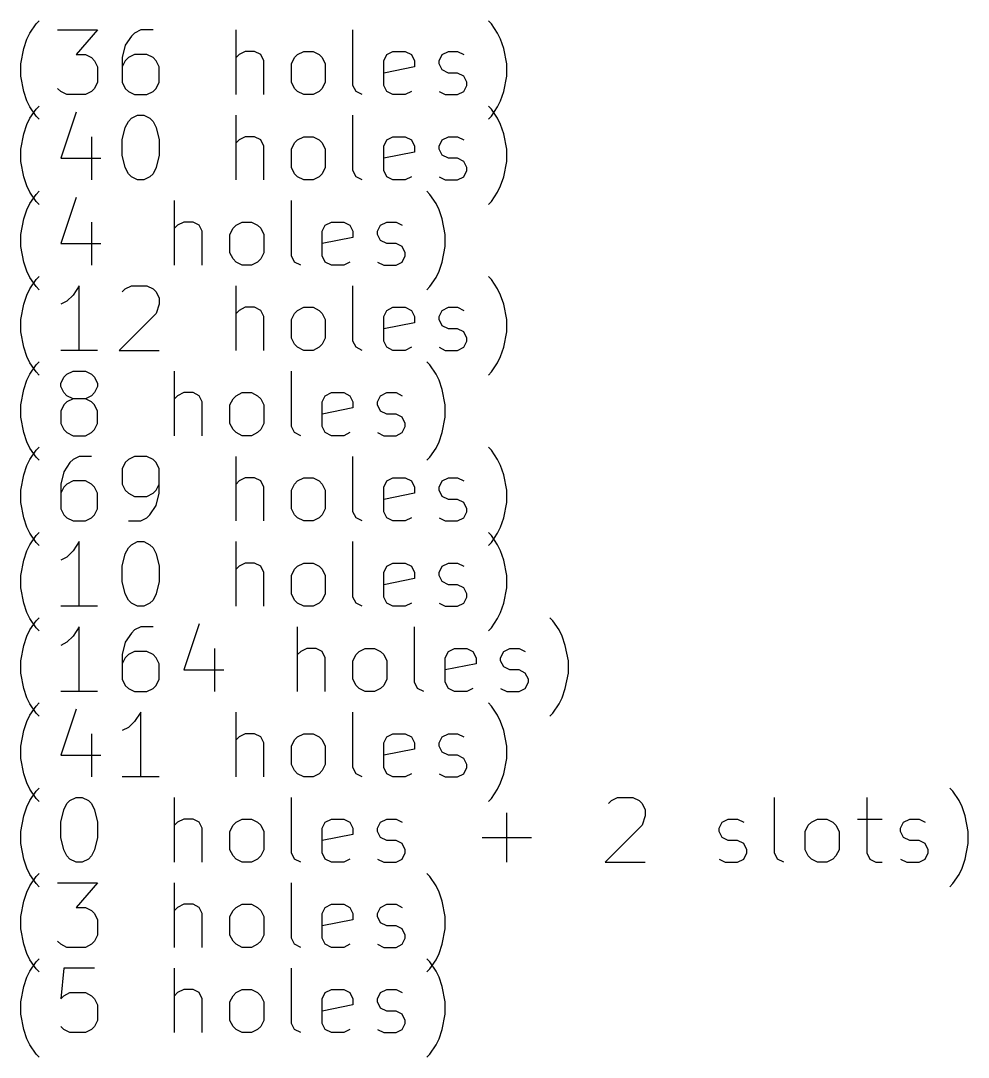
# Model space of a CAD drawing. Extents: x 97 to 200, y -195 to -40.
# Drawn here: x 145.98 to 189.98, y -195.44 to -147.3 of the extents above; entities that cross this region are included whole.
import ezdxf

# ---------------------------------------------------------------- set-up
doc = ezdxf.new("R2010")
doc.units = 0
doc.layers.add('BLACK', color=7, linetype='CONTINUOUS')

msp = doc.modelspace()

# ---------------------------------------------------------------- linework, layer by layer
at = {"layer": 'BLACK', "linetype": 'CONTINUOUS'}
for p, q in [((146.411, -147.875), (146.696, -147.446)), ((146.696, -147.446), (146.839, -147.304)), ((147.696, -147.732), (149.554, -147.732)), ((149.554, -147.732), (148.554, -148.875)), ((151.554, -147.732), (151.268, -147.875)), ((152.125, -147.732), (151.554, -147.732)), ((155.982, -150.732), (155.982, -147.732)), ((161.411, -150.304), (161.411, -147.732)), ((167.839, -147.446), (167.696, -147.304)), ((168.125, -147.875), (167.839, -147.446)), ((146.125, -148.589), (146.268, -148.161)), ((146.268, -148.161), (146.411, -147.875)), ((151.125, -148.018), (150.839, -148.446)), ((151.268, -147.875), (151.125, -148.018)), ((168.268, -148.161), (168.125, -147.875)), ((168.411, -148.589), (168.268, -148.161)), ((145.982, -149.304), (146.125, -148.589)), ((150.839, -148.446), (150.696, -149.018)), ((168.554, -149.304), (168.411, -148.589)), ((148.554, -148.875), (148.982, -148.875)), ((148.982, -148.875), (149.268, -149.018)), ((149.268, -149.018), (149.411, -149.161)), ((149.411, -149.161), (149.554, -149.446)), ((150.696, -149.018), (150.696, -150.161)), ((150.839, -149.161), (150.696, -149.446)), ((150.982, -149.018), (150.839, -149.161)), ((151.268, -148.875), (150.982, -149.018)), ((151.839, -148.875), (151.268, -148.875)), ((152.125, -149.018), (151.839, -148.875)), ((152.268, -149.161), (152.125, -149.018)), ((152.411, -149.446), (152.268, -149.161)), ((156.125, -148.875), (155.982, -149.018)), ((156.411, -148.732), (156.125, -148.875)), ((156.839, -148.732), (156.411, -148.732)), ((157.125, -148.875), (156.839, -148.732)), ((157.268, -149.161), (157.125, -148.875)), ((157.268, -150.732), (157.268, -149.161)), ((158.554, -149.304), (158.696, -149.018)), ((158.696, -149.018), (158.839, -148.875)), ((158.839, -148.875), (159.125, -148.732)), ((159.125, -148.732), (159.554, -148.732)), ((159.554, -148.732), (159.839, -148.875)), ((159.839, -148.875), (159.982, -149.018)), ((159.982, -149.018), (160.125, -149.304)), ((162.839, -149.161), (162.982, -148.875)), ((162.839, -150.304), (162.839, -149.161)), ((162.982, -148.875), (163.268, -148.732)), ((163.268, -148.732), (163.839, -148.732)), ((163.839, -148.732), (164.125, -148.875)), ((164.125, -148.875), (164.268, -149.161)), ((164.268, -149.161), (164.268, -149.446)), ((165.411, -149.161), (165.554, -148.875)), ((165.411, -149.304), (165.411, -149.161)), ((165.554, -148.875), (165.839, -148.732)), ((165.839, -148.732), (166.268, -148.732)), ((166.268, -148.732), (166.554, -148.875)), ((145.982, -149.875), (145.982, -149.304)), ((149.554, -149.446), (149.554, -150.161)), ((152.411, -150.161), (152.411, -149.446)), ((158.554, -150.161), (158.554, -149.304)), ((160.125, -149.304), (160.125, -150.161)), ((164.268, -149.446), (162.839, -149.732)), ((165.554, -149.589), (165.411, -149.304)), ((165.839, -149.732), (165.554, -149.589)), ((168.554, -149.875), (168.554, -149.304)), ((146.125, -150.589), (145.982, -149.875)), ((149.554, -150.161), (149.411, -150.446)), ((150.696, -150.161), (150.839, -150.446)), ((152.268, -150.446), (152.411, -150.161)), ((158.696, -150.446), (158.554, -150.161)), ((160.125, -150.161), (159.982, -150.446)), ((166.268, -149.732), (165.839, -149.732)), ((166.554, -149.875), (166.268, -149.732)), ((166.696, -150.161), (166.554, -149.875)), ((166.696, -150.304), (166.696, -150.161)), ((168.411, -150.589), (168.554, -149.875)), ((146.268, -151.018), (146.125, -150.589)), ((147.839, -150.589), (147.696, -150.446)), ((148.125, -150.732), (147.839, -150.589)), ((149.268, -150.589), (148.982, -150.732)), ((149.411, -150.446), (149.268, -150.589)), ((150.839, -150.446), (150.982, -150.589)), ((150.982, -150.589), (151.268, -150.732)), ((151.839, -150.732), (152.125, -150.589)), ((152.125, -150.589), (152.268, -150.446)), ((158.839, -150.589), (158.696, -150.446)), ((159.125, -150.732), (158.839, -150.589)), ((159.839, -150.589), (159.554, -150.732)), ((159.982, -150.446), (159.839, -150.589)), ((161.554, -150.589), (161.411, -150.304)), ((161.839, -150.732), (161.554, -150.589)), ((162.982, -150.589), (162.839, -150.304)), ((163.268, -150.732), (162.982, -150.589)), ((164.125, -150.589), (163.839, -150.732)), ((165.411, -150.589), (165.696, -150.732)), ((166.268, -150.732), (166.554, -150.589)), ((166.554, -150.589), (166.696, -150.304)), ((168.268, -151.018), (168.411, -150.589)), ((146.411, -151.304), (146.268, -151.018)), ((148.982, -150.732), (148.125, -150.732)), ((151.268, -150.732), (151.839, -150.732)), ((159.554, -150.732), (159.125, -150.732)), ((163.839, -150.732), (163.268, -150.732)), ((165.696, -150.732), (166.268, -150.732)), ((168.125, -151.304), (168.268, -151.018)), ((146.696, -151.732), (146.411, -151.304)), ((146.411, -151.835), (146.696, -151.406)), ((146.696, -151.406), (146.839, -151.264)), ((148.554, -151.549), (147.839, -153.692)), ((167.839, -151.406), (167.696, -151.264)), ((167.839, -151.732), (168.125, -151.304)), ((168.125, -151.835), (167.839, -151.406)), ((146.268, -152.121), (146.411, -151.835)), ((146.839, -151.875), (146.696, -151.732)), ((150.839, -152.264), (150.982, -151.978)), ((150.982, -151.978), (151.125, -151.835)), ((151.125, -151.835), (151.411, -151.692)), ((151.411, -151.692), (151.696, -151.692)), ((151.696, -151.692), (151.982, -151.835)), ((151.982, -151.835), (152.125, -151.978)), ((152.125, -151.978), (152.268, -152.264)), ((155.982, -154.692), (155.982, -151.692)), ((161.411, -154.264), (161.411, -151.692)), ((167.696, -151.875), (167.839, -151.732)), ((168.268, -152.121), (168.125, -151.835)), ((145.982, -153.264), (146.125, -152.549)), ((146.125, -152.549), (146.268, -152.121)), ((150.696, -152.835), (150.839, -152.264)), ((152.268, -152.264), (152.411, -152.835)), ((168.411, -152.549), (168.268, -152.121)), ((168.554, -153.264), (168.411, -152.549)), ((149.268, -152.692), (149.268, -154.692)), ((150.696, -153.549), (150.696, -152.835)), ((152.411, -152.835), (152.411, -153.549)), ((156.125, -152.835), (155.982, -152.978)), ((156.411, -152.692), (156.125, -152.835)), ((156.839, -152.692), (156.411, -152.692)), ((157.125, -152.835), (156.839, -152.692)), ((157.268, -153.121), (157.125, -152.835)), ((158.554, -153.264), (158.696, -152.978)), ((158.696, -152.978), (158.839, -152.835)), ((158.839, -152.835), (159.125, -152.692)), ((159.125, -152.692), (159.554, -152.692)), ((159.554, -152.692), (159.839, -152.835)), ((159.839, -152.835), (159.982, -152.978)), ((159.982, -152.978), (160.125, -153.264)), ((162.839, -153.121), (162.982, -152.835)), ((162.982, -152.835), (163.268, -152.692)), ((163.268, -152.692), (163.839, -152.692)), ((163.839, -152.692), (164.125, -152.835)), ((164.125, -152.835), (164.268, -153.121)), ((165.411, -153.121), (165.554, -152.835)), ((165.554, -152.835), (165.839, -152.692)), ((165.839, -152.692), (166.268, -152.692)), ((166.268, -152.692), (166.554, -152.835)), ((145.982, -153.835), (145.982, -153.264)), ((157.268, -154.692), (157.268, -153.121)), ((158.554, -154.121), (158.554, -153.264)), ((160.125, -153.264), (160.125, -154.121)), ((162.839, -154.264), (162.839, -153.121)), ((164.268, -153.406), (162.839, -153.692)), ((164.268, -153.121), (164.268, -153.406)), ((165.411, -153.264), (165.411, -153.121)), ((165.554, -153.549), (165.411, -153.264)), ((168.554, -153.835), (168.554, -153.264)), ((146.125, -154.549), (145.982, -153.835)), ((147.839, -153.692), (149.696, -153.692)), ((150.839, -154.121), (150.696, -153.549)), ((152.411, -153.549), (152.268, -154.121)), ((165.839, -153.692), (165.554, -153.549)), ((166.268, -153.692), (165.839, -153.692)), ((166.554, -153.835), (166.268, -153.692)), ((166.696, -154.121), (166.554, -153.835)), ((168.411, -154.549), (168.554, -153.835)), ((150.982, -154.406), (150.839, -154.121)), ((151.125, -154.549), (150.982, -154.406)), ((152.125, -154.406), (151.982, -154.549)), ((152.268, -154.121), (152.125, -154.406)), ((158.696, -154.406), (158.554, -154.121)), ((158.839, -154.549), (158.696, -154.406)), ((159.982, -154.406), (159.839, -154.549)), ((160.125, -154.121), (159.982, -154.406)), ((161.554, -154.549), (161.411, -154.264)), ((162.982, -154.549), (162.839, -154.264)), ((166.554, -154.549), (166.696, -154.264)), ((166.696, -154.264), (166.696, -154.121)), ((146.268, -154.978), (146.125, -154.549)), ((146.411, -155.264), (146.268, -154.978)), ((151.411, -154.692), (151.125, -154.549)), ((151.696, -154.692), (151.411, -154.692)), ((151.982, -154.549), (151.696, -154.692)), ((159.125, -154.692), (158.839, -154.549)), ((159.554, -154.692), (159.125, -154.692)), ((159.839, -154.549), (159.554, -154.692)), ((161.839, -154.692), (161.554, -154.549)), ((163.268, -154.692), (162.982, -154.549)), ((163.839, -154.692), (163.268, -154.692)), ((164.125, -154.549), (163.839, -154.692)), ((165.411, -154.549), (165.696, -154.692)), ((165.696, -154.692), (166.268, -154.692)), ((166.268, -154.692), (166.554, -154.549)), ((168.125, -155.264), (168.268, -154.978)), ((168.268, -154.978), (168.411, -154.549)), ((146.696, -155.692), (146.411, -155.264)), ((146.411, -155.795), (146.696, -155.366)), ((146.696, -155.366), (146.839, -155.224)), ((164.982, -155.366), (164.839, -155.224)), ((165.268, -155.795), (164.982, -155.366)), ((167.839, -155.692), (168.125, -155.264)), ((146.268, -156.081), (146.411, -155.795)), ((146.839, -155.835), (146.696, -155.692)), ((148.554, -155.509), (147.839, -157.652)), ((153.125, -158.652), (153.125, -155.652)), ((158.554, -158.224), (158.554, -155.652)), ((165.411, -156.081), (165.268, -155.795)), ((167.696, -155.835), (167.839, -155.692)), ((146.125, -156.509), (146.268, -156.081)), ((165.554, -156.509), (165.411, -156.081)), ((145.982, -157.224), (146.125, -156.509)), ((149.268, -156.652), (149.268, -158.652)), ((153.268, -156.795), (153.125, -156.938)), ((153.554, -156.652), (153.268, -156.795)), ((153.982, -156.652), (153.554, -156.652)), ((154.268, -156.795), (153.982, -156.652)), ((154.411, -157.081), (154.268, -156.795)), ((155.839, -156.938), (155.982, -156.795)), ((155.982, -156.795), (156.268, -156.652)), ((156.268, -156.652), (156.696, -156.652)), ((156.696, -156.652), (156.982, -156.795)), ((156.982, -156.795), (157.125, -156.938)), ((159.982, -157.081), (160.125, -156.795)), ((160.125, -156.795), (160.411, -156.652)), ((160.411, -156.652), (160.982, -156.652)), ((160.982, -156.652), (161.268, -156.795)), ((161.268, -156.795), (161.411, -157.081)), ((162.554, -157.081), (162.696, -156.795)), ((162.696, -156.795), (162.982, -156.652)), ((162.982, -156.652), (163.411, -156.652)), ((163.411, -156.652), (163.696, -156.795)), ((165.696, -157.224), (165.554, -156.509)), ((145.982, -157.795), (145.982, -157.224)), ((154.411, -158.652), (154.411, -157.081)), ((155.696, -157.224), (155.839, -156.938)), ((155.696, -158.081), (155.696, -157.224)), ((157.125, -156.938), (157.268, -157.224)), ((157.268, -157.224), (157.268, -158.081)), ((159.982, -158.224), (159.982, -157.081)), ((161.411, -157.366), (159.982, -157.652)), ((161.411, -157.081), (161.411, -157.366)), ((162.554, -157.224), (162.554, -157.081)), ((162.696, -157.509), (162.554, -157.224)), ((165.696, -157.795), (165.696, -157.224)), ((146.125, -158.509), (145.982, -157.795)), ((147.839, -157.652), (149.696, -157.652)), ((162.982, -157.652), (162.696, -157.509)), ((163.411, -157.652), (162.982, -157.652)), ((163.696, -157.795), (163.411, -157.652)), ((163.839, -158.081), (163.696, -157.795)), ((165.554, -158.509), (165.696, -157.795)), ((155.839, -158.366), (155.696, -158.081)), ((157.268, -158.081), (157.125, -158.366)), ((158.696, -158.509), (158.554, -158.224)), ((160.125, -158.509), (159.982, -158.224)), ((163.696, -158.509), (163.839, -158.224)), ((163.839, -158.224), (163.839, -158.081)), ((146.268, -158.938), (146.125, -158.509)), ((155.982, -158.509), (155.839, -158.366)), ((156.268, -158.652), (155.982, -158.509)), ((156.696, -158.652), (156.268, -158.652)), ((156.982, -158.509), (156.696, -158.652)), ((157.125, -158.366), (156.982, -158.509)), ((158.982, -158.652), (158.696, -158.509)), ((160.411, -158.652), (160.125, -158.509)), ((160.982, -158.652), (160.411, -158.652)), ((161.268, -158.509), (160.982, -158.652)), ((162.554, -158.509), (162.839, -158.652)), ((162.839, -158.652), (163.411, -158.652)), ((163.411, -158.652), (163.696, -158.509)), ((165.411, -158.938), (165.554, -158.509)), ((146.411, -159.224), (146.268, -158.938)), ((146.696, -159.652), (146.411, -159.224)), ((146.696, -159.326), (146.839, -159.184)), ((164.982, -159.652), (165.268, -159.224)), ((165.268, -159.224), (165.411, -158.938)), ((167.839, -159.326), (167.696, -159.184)), ((146.268, -160.041), (146.411, -159.755)), ((146.411, -159.755), (146.696, -159.326)), ((146.839, -159.795), (146.696, -159.652)), ((148.696, -159.612), (148.411, -160.041)), ((148.696, -162.612), (148.696, -159.612)), ((150.696, -159.898), (150.839, -159.755)), ((150.839, -159.755), (151.125, -159.612)), ((151.125, -159.612), (151.839, -159.612)), ((151.839, -159.612), (152.125, -159.755)), ((152.125, -159.755), (152.268, -159.898)), ((155.982, -162.612), (155.982, -159.612)), ((161.411, -162.184), (161.411, -159.612)), ((164.839, -159.795), (164.982, -159.652)), ((168.125, -159.755), (167.839, -159.326)), ((168.268, -160.041), (168.125, -159.755)), ((146.125, -160.469), (146.268, -160.041)), ((148.411, -160.041), (148.125, -160.326)), ((152.268, -159.898), (152.411, -160.184)), ((152.411, -160.184), (152.411, -160.469)), ((168.411, -160.469), (168.268, -160.041)), ((145.982, -161.184), (146.125, -160.469)), ((148.125, -160.326), (147.839, -160.469)), ((152.411, -160.469), (152.268, -160.898)), ((156.125, -160.755), (155.982, -160.898)), ((156.411, -160.612), (156.125, -160.755)), ((156.839, -160.612), (156.411, -160.612)), ((157.125, -160.755), (156.839, -160.612)), ((157.268, -161.041), (157.125, -160.755)), ((158.696, -160.898), (158.839, -160.755)), ((158.839, -160.755), (159.125, -160.612)), ((159.125, -160.612), (159.554, -160.612)), ((159.554, -160.612), (159.839, -160.755)), ((159.839, -160.755), (159.982, -160.898)), ((162.839, -161.041), (162.982, -160.755)), ((162.982, -160.755), (163.268, -160.612)), ((163.268, -160.612), (163.839, -160.612)), ((163.839, -160.612), (164.125, -160.755)), ((164.125, -160.755), (164.268, -161.041)), ((165.411, -161.041), (165.554, -160.755)), ((165.554, -160.755), (165.839, -160.612)), ((165.839, -160.612), (166.268, -160.612)), ((166.268, -160.612), (166.554, -160.755)), ((168.554, -161.184), (168.411, -160.469)), ((145.982, -161.755), (145.982, -161.184)), ((152.268, -160.898), (150.554, -162.612)), ((157.268, -162.612), (157.268, -161.041)), ((158.554, -161.184), (158.696, -160.898)), ((158.554, -162.041), (158.554, -161.184)), ((159.982, -160.898), (160.125, -161.184)), ((160.125, -161.184), (160.125, -162.041)), ((162.839, -162.184), (162.839, -161.041)), ((164.268, -161.041), (164.268, -161.326)), ((165.411, -161.184), (165.411, -161.041)), ((165.554, -161.469), (165.411, -161.184)), ((168.554, -161.755), (168.554, -161.184)), ((164.268, -161.326), (162.839, -161.612)), ((165.839, -161.612), (165.554, -161.469)), ((166.268, -161.612), (165.839, -161.612)), ((166.554, -161.755), (166.268, -161.612)), ((146.125, -162.469), (145.982, -161.755)), ((158.696, -162.326), (158.554, -162.041)), ((160.125, -162.041), (159.982, -162.326)), ((161.554, -162.469), (161.411, -162.184)), ((162.982, -162.469), (162.839, -162.184)), ((166.696, -162.041), (166.554, -161.755)), ((166.554, -162.469), (166.696, -162.184)), ((166.696, -162.184), (166.696, -162.041)), ((168.411, -162.469), (168.554, -161.755)), ((146.268, -162.898), (146.125, -162.469)), ((149.554, -162.612), (147.839, -162.612)), ((150.554, -162.612), (152.411, -162.612)), ((158.839, -162.469), (158.696, -162.326)), ((159.125, -162.612), (158.839, -162.469)), ((159.554, -162.612), (159.125, -162.612)), ((159.839, -162.469), (159.554, -162.612)), ((159.982, -162.326), (159.839, -162.469)), ((161.839, -162.612), (161.554, -162.469)), ((163.268, -162.612), (162.982, -162.469)), ((163.839, -162.612), (163.268, -162.612)), ((164.125, -162.469), (163.839, -162.612)), ((165.411, -162.469), (165.696, -162.612)), ((165.696, -162.612), (166.268, -162.612)), ((166.268, -162.612), (166.554, -162.469)), ((168.268, -162.898), (168.411, -162.469)), ((146.411, -163.184), (146.268, -162.898)), ((146.696, -163.286), (146.839, -163.144)), ((164.982, -163.286), (164.839, -163.144)), ((168.125, -163.184), (168.268, -162.898)), ((146.696, -163.612), (146.411, -163.184)), ((146.411, -163.715), (146.696, -163.286)), ((146.839, -163.755), (146.696, -163.612)), ((148.125, -163.715), (148.411, -163.572)), ((148.411, -163.572), (148.982, -163.572)), ((148.982, -163.572), (149.268, -163.715)), ((153.125, -166.572), (153.125, -163.572)), ((158.554, -166.144), (158.554, -163.572)), ((165.268, -163.715), (164.982, -163.286)), ((167.696, -163.755), (167.839, -163.612)), ((167.839, -163.612), (168.125, -163.184)), ((146.125, -164.429), (146.268, -164.001)), ((146.268, -164.001), (146.411, -163.715)), ((147.839, -164.144), (147.982, -163.858)), ((147.982, -163.858), (148.125, -163.715)), ((149.268, -163.715), (149.411, -163.858)), ((149.411, -163.858), (149.554, -164.144)), ((165.411, -164.001), (165.268, -163.715)), ((165.554, -164.429), (165.411, -164.001)), ((145.982, -165.144), (146.125, -164.429)), ((147.839, -164.286), (147.839, -164.144)), ((147.982, -164.572), (147.839, -164.286)), ((148.125, -164.715), (147.982, -164.572)), ((149.411, -164.572), (149.268, -164.715)), ((149.554, -164.286), (149.411, -164.572)), ((149.554, -164.144), (149.554, -164.286)), ((153.554, -164.572), (153.268, -164.715)), ((153.982, -164.572), (153.554, -164.572)), ((154.268, -164.715), (153.982, -164.572)), ((155.982, -164.715), (156.268, -164.572)), ((156.268, -164.572), (156.696, -164.572)), ((156.696, -164.572), (156.982, -164.715)), ((160.125, -164.715), (160.411, -164.572)), ((160.411, -164.572), (160.982, -164.572)), ((160.982, -164.572), (161.268, -164.715)), ((162.696, -164.715), (162.982, -164.572)), ((162.982, -164.572), (163.411, -164.572)), ((163.411, -164.572), (163.696, -164.715)), ((165.696, -165.144), (165.554, -164.429)), ((148.125, -165.001), (147.982, -165.144)), ((148.411, -164.858), (148.125, -164.715)), ((148.411, -164.858), (148.125, -165.001)), ((148.982, -164.858), (148.411, -164.858)), ((149.268, -164.715), (148.982, -164.858)), ((149.268, -165.001), (148.982, -164.858)), ((149.411, -165.144), (149.268, -165.001)), ((153.268, -164.715), (153.125, -164.858)), ((154.411, -165.001), (154.268, -164.715)), ((154.411, -166.572), (154.411, -165.001)), ((155.696, -165.144), (155.839, -164.858)), ((155.839, -164.858), (155.982, -164.715)), ((156.982, -164.715), (157.125, -164.858)), ((157.125, -164.858), (157.268, -165.144)), ((159.982, -165.001), (160.125, -164.715)), ((159.982, -166.144), (159.982, -165.001)), ((161.268, -164.715), (161.411, -165.001)), ((161.411, -165.001), (161.411, -165.286)), ((162.554, -165.001), (162.696, -164.715)), ((162.554, -165.144), (162.554, -165.001)), ((145.982, -165.715), (145.982, -165.144)), ((147.982, -165.144), (147.839, -165.429)), ((147.839, -165.429), (147.839, -166.001)), ((149.554, -165.429), (149.411, -165.144)), ((149.554, -166.001), (149.554, -165.429)), ((155.696, -166.001), (155.696, -165.144)), ((157.268, -165.144), (157.268, -166.001)), ((161.411, -165.286), (159.982, -165.572)), ((162.696, -165.429), (162.554, -165.144)), ((162.982, -165.572), (162.696, -165.429)), ((165.696, -165.715), (165.696, -165.144)), ((146.125, -166.429), (145.982, -165.715)), ((147.839, -166.001), (147.982, -166.286)), ((149.411, -166.286), (149.554, -166.001)), ((155.839, -166.286), (155.696, -166.001)), ((157.268, -166.001), (157.125, -166.286)), ((163.411, -165.572), (162.982, -165.572)), ((163.696, -165.715), (163.411, -165.572)), ((163.839, -166.001), (163.696, -165.715)), ((163.839, -166.144), (163.839, -166.001)), ((165.554, -166.429), (165.696, -165.715)), ((146.268, -166.858), (146.125, -166.429)), ((147.982, -166.286), (148.125, -166.429)), ((148.125, -166.429), (148.411, -166.572)), ((148.982, -166.572), (149.268, -166.429)), ((149.268, -166.429), (149.411, -166.286)), ((155.982, -166.429), (155.839, -166.286)), ((156.268, -166.572), (155.982, -166.429)), ((156.982, -166.429), (156.696, -166.572)), ((157.125, -166.286), (156.982, -166.429)), ((158.696, -166.429), (158.554, -166.144)), ((158.982, -166.572), (158.696, -166.429)), ((160.125, -166.429), (159.982, -166.144)), ((160.411, -166.572), (160.125, -166.429)), ((161.268, -166.429), (160.982, -166.572)), ((162.554, -166.429), (162.839, -166.572)), ((163.411, -166.572), (163.696, -166.429)), ((163.696, -166.429), (163.839, -166.144)), ((165.411, -166.858), (165.554, -166.429)), ((146.411, -167.144), (146.268, -166.858)), ((148.411, -166.572), (148.982, -166.572)), ((156.696, -166.572), (156.268, -166.572)), ((160.982, -166.572), (160.411, -166.572)), ((162.839, -166.572), (163.411, -166.572)), ((165.268, -167.144), (165.411, -166.858)), ((146.696, -167.572), (146.411, -167.144)), ((146.411, -167.675), (146.696, -167.246)), ((146.696, -167.246), (146.839, -167.104)), ((164.982, -167.572), (165.268, -167.144)), ((167.839, -167.246), (167.696, -167.104)), ((168.125, -167.675), (167.839, -167.246)), ((146.125, -168.389), (146.268, -167.961)), ((146.268, -167.961), (146.411, -167.675)), ((146.839, -167.715), (146.696, -167.572)), ((148.268, -167.818), (147.982, -168.246)), ((148.411, -167.675), (148.268, -167.818)), ((148.696, -167.532), (148.411, -167.675)), ((149.268, -167.532), (148.696, -167.532)), ((150.839, -167.818), (150.696, -168.104)), ((150.982, -167.675), (150.839, -167.818)), ((151.268, -167.532), (150.982, -167.675)), ((151.839, -167.532), (151.268, -167.532)), ((152.125, -167.675), (151.839, -167.532)), ((152.268, -167.818), (152.125, -167.675)), ((152.411, -168.104), (152.268, -167.818)), ((155.982, -170.532), (155.982, -167.532)), ((161.411, -170.104), (161.411, -167.532)), ((164.839, -167.715), (164.982, -167.572)), ((168.268, -167.961), (168.125, -167.675)), ((168.411, -168.389), (168.268, -167.961)), ((145.982, -169.104), (146.125, -168.389)), ((147.982, -168.246), (147.839, -168.818)), ((150.696, -168.104), (150.696, -168.818)), ((152.411, -169.246), (152.411, -168.104)), ((168.554, -169.104), (168.411, -168.389)), ((147.839, -168.818), (147.839, -169.961)), ((148.125, -168.818), (147.982, -168.961)), ((148.411, -168.675), (148.125, -168.818)), ((148.982, -168.675), (148.411, -168.675)), ((149.268, -168.818), (148.982, -168.675)), ((149.411, -168.961), (149.268, -168.818)), ((150.696, -168.818), (150.839, -169.104)), ((152.268, -169.104), (152.411, -168.818)), ((156.125, -168.675), (155.982, -168.818)), ((156.411, -168.532), (156.125, -168.675)), ((156.839, -168.532), (156.411, -168.532)), ((157.125, -168.675), (156.839, -168.532)), ((157.268, -168.961), (157.125, -168.675)), ((158.554, -169.104), (158.696, -168.818)), ((158.696, -168.818), (158.839, -168.675)), ((158.839, -168.675), (159.125, -168.532)), ((159.125, -168.532), (159.554, -168.532)), ((159.554, -168.532), (159.839, -168.675)), ((159.839, -168.675), (159.982, -168.818)), ((159.982, -168.818), (160.125, -169.104)), ((162.839, -168.961), (162.982, -168.675)), ((162.982, -168.675), (163.268, -168.532)), ((163.268, -168.532), (163.839, -168.532)), ((163.839, -168.532), (164.125, -168.675)), ((164.125, -168.675), (164.268, -168.961)), ((165.411, -168.961), (165.554, -168.675)), ((165.554, -168.675), (165.839, -168.532)), ((165.839, -168.532), (166.268, -168.532)), ((166.268, -168.532), (166.554, -168.675)), ((145.982, -169.675), (145.982, -169.104)), ((147.982, -168.961), (147.839, -169.246)), ((149.554, -169.246), (149.411, -168.961)), ((149.554, -169.961), (149.554, -169.246)), ((150.839, -169.104), (150.982, -169.246)), ((150.982, -169.246), (151.268, -169.389)), ((151.268, -169.389), (151.839, -169.389)), ((151.839, -169.389), (152.125, -169.246)), ((152.125, -169.246), (152.268, -169.104)), ((152.268, -169.818), (152.411, -169.246)), ((157.268, -170.532), (157.268, -168.961)), ((158.554, -169.961), (158.554, -169.104)), ((160.125, -169.104), (160.125, -169.961)), ((162.839, -170.104), (162.839, -168.961)), ((164.268, -169.246), (162.839, -169.532)), ((164.268, -168.961), (164.268, -169.246)), ((165.411, -169.104), (165.411, -168.961)), ((165.554, -169.389), (165.411, -169.104)), ((165.839, -169.532), (165.554, -169.389)), ((168.554, -169.675), (168.554, -169.104)), ((146.125, -170.389), (145.982, -169.675)), ((151.982, -170.246), (152.268, -169.818)), ((166.268, -169.532), (165.839, -169.532)), ((166.554, -169.675), (166.268, -169.532)), ((166.696, -169.961), (166.554, -169.675)), ((168.411, -170.389), (168.554, -169.675)), ((147.839, -169.961), (147.982, -170.246)), ((147.982, -170.246), (148.125, -170.389)), ((149.268, -170.389), (149.411, -170.246)), ((149.411, -170.246), (149.554, -169.961)), ((151.839, -170.389), (151.982, -170.246)), ((158.696, -170.246), (158.554, -169.961)), ((158.839, -170.389), (158.696, -170.246)), ((159.982, -170.246), (159.839, -170.389)), ((160.125, -169.961), (159.982, -170.246)), ((161.554, -170.389), (161.411, -170.104)), ((162.982, -170.389), (162.839, -170.104)), ((166.554, -170.389), (166.696, -170.104)), ((166.696, -170.104), (166.696, -169.961)), ((146.268, -170.818), (146.125, -170.389)), ((146.411, -171.104), (146.268, -170.818)), ((148.125, -170.389), (148.411, -170.532)), ((148.411, -170.532), (148.982, -170.532)), ((148.982, -170.532), (149.268, -170.389)), ((150.982, -170.532), (151.554, -170.532)), ((151.554, -170.532), (151.839, -170.389)), ((159.125, -170.532), (158.839, -170.389)), ((159.554, -170.532), (159.125, -170.532)), ((159.839, -170.389), (159.554, -170.532)), ((161.839, -170.532), (161.554, -170.389)), ((163.268, -170.532), (162.982, -170.389)), ((163.839, -170.532), (163.268, -170.532)), ((164.125, -170.389), (163.839, -170.532)), ((165.411, -170.389), (165.696, -170.532)), ((165.696, -170.532), (166.268, -170.532)), ((166.268, -170.532), (166.554, -170.389)), ((168.125, -171.104), (168.268, -170.818)), ((168.268, -170.818), (168.411, -170.389)), ((146.696, -171.532), (146.411, -171.104)), ((146.411, -171.635), (146.696, -171.206)), ((146.696, -171.206), (146.839, -171.064)), ((167.839, -171.206), (167.696, -171.064)), ((167.839, -171.532), (168.125, -171.104)), ((168.125, -171.635), (167.839, -171.206)), ((146.268, -171.921), (146.411, -171.635)), ((146.839, -171.675), (146.696, -171.532)), ((148.696, -171.492), (148.411, -171.921)), ((148.696, -174.492), (148.696, -171.492)), ((150.839, -172.064), (150.982, -171.778)), ((150.982, -171.778), (151.125, -171.635)), ((151.125, -171.635), (151.411, -171.492)), ((151.411, -171.492), (151.696, -171.492)), ((151.696, -171.492), (151.982, -171.635)), ((151.982, -171.635), (152.125, -171.778)), ((152.125, -171.778), (152.268, -172.064)), ((155.982, -174.492), (155.982, -171.492)), ((161.411, -174.064), (161.411, -171.492)), ((167.696, -171.675), (167.839, -171.532)), ((168.268, -171.921), (168.125, -171.635)), ((146.125, -172.349), (146.268, -171.921)), ((148.125, -172.206), (147.839, -172.349)), ((148.411, -171.921), (148.125, -172.206)), ((150.696, -172.635), (150.839, -172.064)), ((152.268, -172.064), (152.411, -172.635)), ((168.411, -172.349), (168.268, -171.921)), ((145.982, -173.064), (146.125, -172.349)), ((150.696, -173.349), (150.696, -172.635)), ((152.411, -172.635), (152.411, -173.349)), ((156.125, -172.635), (155.982, -172.778)), ((156.411, -172.492), (156.125, -172.635)), ((156.839, -172.492), (156.411, -172.492)), ((157.125, -172.635), (156.839, -172.492)), ((157.268, -172.921), (157.125, -172.635)), ((158.554, -173.064), (158.696, -172.778)), ((158.696, -172.778), (158.839, -172.635)), ((158.839, -172.635), (159.125, -172.492)), ((159.125, -172.492), (159.554, -172.492)), ((159.554, -172.492), (159.839, -172.635)), ((159.839, -172.635), (159.982, -172.778)), ((159.982, -172.778), (160.125, -173.064)), ((162.839, -172.921), (162.982, -172.635)), ((162.982, -172.635), (163.268, -172.492)), ((163.268, -172.492), (163.839, -172.492)), ((163.839, -172.492), (164.125, -172.635)), ((164.125, -172.635), (164.268, -172.921)), ((165.411, -172.921), (165.554, -172.635)), ((165.554, -172.635), (165.839, -172.492)), ((165.839, -172.492), (166.268, -172.492)), ((166.268, -172.492), (166.554, -172.635)), ((168.554, -173.064), (168.411, -172.349)), ((145.982, -173.635), (145.982, -173.064)), ((157.268, -174.492), (157.268, -172.921)), ((158.554, -173.921), (158.554, -173.064)), ((160.125, -173.064), (160.125, -173.921)), ((162.839, -174.064), (162.839, -172.921)), ((164.268, -173.206), (162.839, -173.492)), ((164.268, -172.921), (164.268, -173.206)), ((165.411, -173.064), (165.411, -172.921)), ((165.554, -173.349), (165.411, -173.064)), ((168.554, -173.635), (168.554, -173.064)), ((146.125, -174.349), (145.982, -173.635)), ((150.839, -173.921), (150.696, -173.349)), ((152.411, -173.349), (152.268, -173.921)), ((165.839, -173.492), (165.554, -173.349)), ((166.268, -173.492), (165.839, -173.492)), ((166.554, -173.635), (166.268, -173.492)), ((166.696, -173.921), (166.554, -173.635)), ((168.411, -174.349), (168.554, -173.635)), ((150.982, -174.206), (150.839, -173.921)), ((151.125, -174.349), (150.982, -174.206)), ((152.125, -174.206), (151.982, -174.349)), ((152.268, -173.921), (152.125, -174.206)), ((158.696, -174.206), (158.554, -173.921)), ((158.839, -174.349), (158.696, -174.206)), ((159.982, -174.206), (159.839, -174.349)), ((160.125, -173.921), (159.982, -174.206)), ((161.554, -174.349), (161.411, -174.064)), ((162.982, -174.349), (162.839, -174.064)), ((166.554, -174.349), (166.696, -174.064)), ((166.696, -174.064), (166.696, -173.921)), ((146.268, -174.778), (146.125, -174.349)), ((149.554, -174.492), (147.839, -174.492)), ((151.411, -174.492), (151.125, -174.349)), ((151.696, -174.492), (151.411, -174.492)), ((151.982, -174.349), (151.696, -174.492)), ((159.125, -174.492), (158.839, -174.349)), ((159.554, -174.492), (159.125, -174.492)), ((159.839, -174.349), (159.554, -174.492)), ((161.839, -174.492), (161.554, -174.349)), ((163.268, -174.492), (162.982, -174.349)), ((163.839, -174.492), (163.268, -174.492)), ((164.125, -174.349), (163.839, -174.492)), ((165.411, -174.349), (165.696, -174.492)), ((165.696, -174.492), (166.268, -174.492)), ((166.268, -174.492), (166.554, -174.349)), ((168.268, -174.778), (168.411, -174.349)), ((146.411, -175.064), (146.268, -174.778)), ((146.696, -175.492), (146.411, -175.064)), ((146.411, -175.595), (146.696, -175.166)), ((146.696, -175.166), (146.839, -175.024)), ((167.839, -175.492), (168.125, -175.064)), ((168.125, -175.064), (168.268, -174.778)), ((170.696, -175.166), (170.554, -175.024)), ((170.982, -175.595), (170.696, -175.166)), ((146.268, -175.881), (146.411, -175.595)), ((146.839, -175.635), (146.696, -175.492)), ((148.696, -175.452), (148.411, -175.881)), ((148.696, -178.452), (148.696, -175.452)), ((151.268, -175.595), (151.125, -175.738)), ((151.554, -175.452), (151.268, -175.595)), ((152.125, -175.452), (151.554, -175.452)), ((154.268, -175.309), (153.554, -177.452)), ((158.839, -178.452), (158.839, -175.452)), ((164.268, -178.024), (164.268, -175.452)), ((167.696, -175.635), (167.839, -175.492)), ((171.125, -175.881), (170.982, -175.595)), ((146.125, -176.309), (146.268, -175.881)), ((148.411, -175.881), (148.125, -176.166)), ((151.125, -175.738), (150.839, -176.166)), ((171.268, -176.309), (171.125, -175.881)), ((145.982, -177.024), (146.125, -176.309)), ((148.125, -176.166), (147.839, -176.309)), ((150.839, -176.166), (150.696, -176.738)), ((151.268, -176.595), (150.982, -176.738)), ((151.839, -176.595), (151.268, -176.595)), ((152.125, -176.738), (151.839, -176.595)), ((154.982, -176.452), (154.982, -178.452)), ((158.982, -176.595), (158.839, -176.738)), ((159.268, -176.452), (158.982, -176.595)), ((159.696, -176.452), (159.268, -176.452)), ((159.982, -176.595), (159.696, -176.452)), ((160.125, -176.881), (159.982, -176.595)), ((161.554, -176.738), (161.696, -176.595)), ((161.696, -176.595), (161.982, -176.452)), ((161.982, -176.452), (162.411, -176.452)), ((162.411, -176.452), (162.696, -176.595)), ((162.696, -176.595), (162.839, -176.738)), ((165.696, -176.881), (165.839, -176.595)), ((165.839, -176.595), (166.125, -176.452)), ((166.125, -176.452), (166.696, -176.452)), ((166.696, -176.452), (166.982, -176.595)), ((166.982, -176.595), (167.125, -176.881)), ((168.268, -176.881), (168.411, -176.595)), ((168.411, -176.595), (168.696, -176.452)), ((168.696, -176.452), (169.125, -176.452)), ((169.125, -176.452), (169.411, -176.595)), ((171.411, -177.024), (171.268, -176.309)), ((145.982, -177.595), (145.982, -177.024)), ((150.696, -176.738), (150.696, -177.881)), ((150.839, -176.881), (150.696, -177.166)), ((150.982, -176.738), (150.839, -176.881)), ((152.268, -176.881), (152.125, -176.738)), ((152.411, -177.166), (152.268, -176.881)), ((160.125, -178.452), (160.125, -176.881)), ((161.411, -177.024), (161.554, -176.738)), ((161.411, -177.881), (161.411, -177.024)), ((162.839, -176.738), (162.982, -177.024)), ((162.982, -177.024), (162.982, -177.881)), ((165.696, -178.024), (165.696, -176.881)), ((167.125, -176.881), (167.125, -177.166)), ((168.268, -177.024), (168.268, -176.881)), ((168.411, -177.309), (168.268, -177.024)), ((171.411, -177.595), (171.411, -177.024)), ((146.125, -178.309), (145.982, -177.595)), ((152.411, -177.881), (152.411, -177.166)), ((153.554, -177.452), (155.411, -177.452)), ((167.125, -177.166), (165.696, -177.452)), ((168.696, -177.452), (168.411, -177.309)), ((169.125, -177.452), (168.696, -177.452)), ((169.411, -177.595), (169.125, -177.452)), ((169.554, -177.881), (169.411, -177.595)), ((171.268, -178.309), (171.411, -177.595)), ((150.696, -177.881), (150.839, -178.166)), ((152.268, -178.166), (152.411, -177.881)), ((161.554, -178.166), (161.411, -177.881)), ((162.982, -177.881), (162.839, -178.166)), ((164.411, -178.309), (164.268, -178.024)), ((165.839, -178.309), (165.696, -178.024)), ((169.411, -178.309), (169.554, -178.024)), ((169.554, -178.024), (169.554, -177.881)), ((146.268, -178.738), (146.125, -178.309)), ((149.554, -178.452), (147.839, -178.452)), ((150.839, -178.166), (150.982, -178.309)), ((150.982, -178.309), (151.268, -178.452)), ((151.268, -178.452), (151.839, -178.452)), ((151.839, -178.452), (152.125, -178.309)), ((152.125, -178.309), (152.268, -178.166)), ((161.696, -178.309), (161.554, -178.166)), ((161.982, -178.452), (161.696, -178.309)), ((162.411, -178.452), (161.982, -178.452)), ((162.696, -178.309), (162.411, -178.452)), ((162.839, -178.166), (162.696, -178.309)), ((164.696, -178.452), (164.411, -178.309)), ((166.125, -178.452), (165.839, -178.309)), ((166.696, -178.452), (166.125, -178.452)), ((166.982, -178.309), (166.696, -178.452)), ((168.268, -178.309), (168.554, -178.452)), ((168.554, -178.452), (169.125, -178.452)), ((169.125, -178.452), (169.411, -178.309)), ((171.125, -178.738), (171.268, -178.309)), ((146.411, -179.024), (146.268, -178.738)), ((146.696, -179.452), (146.411, -179.024)), ((146.696, -179.126), (146.839, -178.984)), ((167.839, -179.126), (167.696, -178.984)), ((170.696, -179.452), (170.982, -179.024)), ((170.982, -179.024), (171.125, -178.738)), ((146.411, -179.555), (146.696, -179.126)), ((146.839, -179.595), (146.696, -179.452)), ((148.554, -179.269), (147.839, -181.412)), ((151.554, -179.412), (151.268, -179.841)), ((151.554, -182.412), (151.554, -179.412)), ((155.982, -182.412), (155.982, -179.412)), ((161.411, -181.984), (161.411, -179.412)), ((168.125, -179.555), (167.839, -179.126)), ((170.554, -179.595), (170.696, -179.452)), ((146.125, -180.269), (146.268, -179.841)), ((146.268, -179.841), (146.411, -179.555)), ((151.268, -179.841), (150.982, -180.126)), ((168.268, -179.841), (168.125, -179.555)), ((168.411, -180.269), (168.268, -179.841)), ((145.982, -180.984), (146.125, -180.269)), ((149.268, -180.412), (149.268, -182.412)), ((150.982, -180.126), (150.696, -180.269)), ((156.411, -180.412), (156.125, -180.555)), ((156.839, -180.412), (156.411, -180.412)), ((157.125, -180.555), (156.839, -180.412)), ((158.839, -180.555), (159.125, -180.412)), ((159.125, -180.412), (159.554, -180.412)), ((159.554, -180.412), (159.839, -180.555)), ((162.982, -180.555), (163.268, -180.412)), ((163.268, -180.412), (163.839, -180.412)), ((163.839, -180.412), (164.125, -180.555)), ((165.554, -180.555), (165.839, -180.412)), ((165.839, -180.412), (166.268, -180.412)), ((166.268, -180.412), (166.554, -180.555)), ((168.554, -180.984), (168.411, -180.269)), ((156.125, -180.555), (155.982, -180.698)), ((157.268, -180.841), (157.125, -180.555)), ((157.268, -182.412), (157.268, -180.841)), ((158.554, -180.984), (158.696, -180.698)), ((158.696, -180.698), (158.839, -180.555)), ((159.839, -180.555), (159.982, -180.698)), ((159.982, -180.698), (160.125, -180.984)), ((162.839, -180.841), (162.982, -180.555)), ((162.839, -181.984), (162.839, -180.841)), ((164.125, -180.555), (164.268, -180.841)), ((164.268, -180.841), (164.268, -181.126)), ((165.411, -180.841), (165.554, -180.555)), ((165.411, -180.984), (165.411, -180.841)), ((145.982, -181.555), (145.982, -180.984)), ((147.839, -181.412), (149.696, -181.412)), ((158.554, -181.841), (158.554, -180.984)), ((160.125, -180.984), (160.125, -181.841)), ((164.268, -181.126), (162.839, -181.412)), ((165.554, -181.269), (165.411, -180.984)), ((165.839, -181.412), (165.554, -181.269)), ((166.268, -181.412), (165.839, -181.412)), ((166.554, -181.555), (166.268, -181.412)), ((168.554, -181.555), (168.554, -180.984)), ((146.125, -182.269), (145.982, -181.555)), ((158.696, -182.126), (158.554, -181.841)), ((160.125, -181.841), (159.982, -182.126)), ((166.696, -181.841), (166.554, -181.555)), ((166.696, -181.984), (166.696, -181.841)), ((168.411, -182.269), (168.554, -181.555)), ((146.268, -182.698), (146.125, -182.269)), ((152.411, -182.412), (150.696, -182.412)), ((158.839, -182.269), (158.696, -182.126)), ((159.125, -182.412), (158.839, -182.269)), ((159.554, -182.412), (159.125, -182.412)), ((159.839, -182.269), (159.554, -182.412)), ((159.982, -182.126), (159.839, -182.269)), ((161.554, -182.269), (161.411, -181.984)), ((161.839, -182.412), (161.554, -182.269)), ((162.982, -182.269), (162.839, -181.984)), ((163.268, -182.412), (162.982, -182.269)), ((163.839, -182.412), (163.268, -182.412)), ((164.125, -182.269), (163.839, -182.412)), ((165.411, -182.269), (165.696, -182.412)), ((165.696, -182.412), (166.268, -182.412)), ((166.268, -182.412), (166.554, -182.269)), ((166.554, -182.269), (166.696, -181.984)), ((168.268, -182.698), (168.411, -182.269)), ((146.411, -182.984), (146.268, -182.698)), ((168.125, -182.984), (168.268, -182.698)), ((146.696, -183.412), (146.411, -182.984)), ((146.411, -183.515), (146.696, -183.086)), ((146.696, -183.086), (146.839, -182.944)), ((148.268, -183.515), (148.554, -183.372)), ((148.554, -183.372), (148.839, -183.372)), ((148.839, -183.372), (149.125, -183.515)), ((153.125, -186.372), (153.125, -183.372)), ((158.554, -185.944), (158.554, -183.372)), ((167.839, -183.412), (168.125, -182.984)), ((173.411, -183.515), (173.696, -183.372)), ((173.696, -183.372), (174.411, -183.372)), ((174.411, -183.372), (174.696, -183.515)), ((180.982, -185.944), (180.982, -183.372)), ((185.268, -183.372), (185.268, -185.944)), ((189.268, -183.086), (189.125, -182.944)), ((189.554, -183.515), (189.268, -183.086)), ((146.125, -184.229), (146.268, -183.801)), ((146.268, -183.801), (146.411, -183.515)), ((146.839, -183.555), (146.696, -183.412)), ((147.982, -183.944), (148.125, -183.658)), ((148.125, -183.658), (148.268, -183.515)), ((149.125, -183.515), (149.268, -183.658)), ((149.268, -183.658), (149.411, -183.944)), ((167.696, -183.555), (167.839, -183.412)), ((173.268, -183.658), (173.411, -183.515)), ((174.696, -183.515), (174.839, -183.658)), ((174.839, -183.658), (174.982, -183.944)), ((189.696, -183.801), (189.554, -183.515)), ((189.839, -184.229), (189.696, -183.801)), ((145.982, -184.944), (146.125, -184.229)), ((147.839, -184.515), (147.982, -183.944)), ((149.411, -183.944), (149.554, -184.515)), ((168.554, -186.372), (168.554, -184.086)), ((174.982, -184.229), (174.839, -184.658)), ((174.982, -183.944), (174.982, -184.229)), ((189.982, -184.944), (189.839, -184.229)), ((147.839, -185.229), (147.839, -184.515)), ((149.554, -184.515), (149.554, -185.229)), ((153.268, -184.515), (153.125, -184.658)), ((153.554, -184.372), (153.268, -184.515)), ((153.982, -184.372), (153.554, -184.372)), ((154.268, -184.515), (153.982, -184.372)), ((154.411, -184.801), (154.268, -184.515)), ((154.411, -186.372), (154.411, -184.801)), ((155.696, -184.944), (155.839, -184.658)), ((155.839, -184.658), (155.982, -184.515)), ((155.982, -184.515), (156.268, -184.372)), ((156.268, -184.372), (156.696, -184.372)), ((156.696, -184.372), (156.982, -184.515)), ((156.982, -184.515), (157.125, -184.658)), ((157.125, -184.658), (157.268, -184.944)), ((159.982, -184.801), (160.125, -184.515)), ((159.982, -185.944), (159.982, -184.801)), ((160.125, -184.515), (160.411, -184.372)), ((160.411, -184.372), (160.982, -184.372)), ((160.982, -184.372), (161.268, -184.515)), ((161.268, -184.515), (161.411, -184.801)), ((161.411, -184.801), (161.411, -185.086)), ((162.554, -184.801), (162.696, -184.515)), ((162.554, -184.944), (162.554, -184.801)), ((162.696, -184.515), (162.982, -184.372)), ((162.982, -184.372), (163.411, -184.372)), ((163.411, -184.372), (163.696, -184.515)), ((174.839, -184.658), (173.125, -186.372)), ((178.411, -184.801), (178.554, -184.515)), ((178.411, -184.944), (178.411, -184.801)), ((178.554, -184.515), (178.839, -184.372)), ((178.839, -184.372), (179.268, -184.372)), ((179.268, -184.372), (179.554, -184.515)), ((182.411, -184.944), (182.554, -184.658)), ((182.554, -184.658), (182.696, -184.515)), ((182.696, -184.515), (182.982, -184.372)), ((182.982, -184.372), (183.411, -184.372)), ((183.411, -184.372), (183.696, -184.515)), ((183.696, -184.515), (183.839, -184.658)), ((183.839, -184.658), (183.982, -184.944)), ((184.839, -184.372), (185.982, -184.372)), ((186.839, -184.801), (186.982, -184.515)), ((186.839, -184.944), (186.839, -184.801)), ((186.982, -184.515), (187.268, -184.372)), ((187.268, -184.372), (187.696, -184.372)), ((187.696, -184.372), (187.982, -184.515)), ((145.982, -185.515), (145.982, -184.944)), ((147.982, -185.801), (147.839, -185.229)), ((149.554, -185.229), (149.411, -185.801)), ((155.696, -185.801), (155.696, -184.944)), ((157.268, -184.944), (157.268, -185.801)), ((161.411, -185.086), (159.982, -185.372)), ((162.696, -185.229), (162.554, -184.944)), ((162.982, -185.372), (162.696, -185.229)), ((167.411, -185.229), (169.696, -185.229)), ((178.554, -185.229), (178.411, -184.944)), ((178.839, -185.372), (178.554, -185.229)), ((182.411, -185.801), (182.411, -184.944)), ((183.982, -184.944), (183.982, -185.801)), ((186.982, -185.229), (186.839, -184.944)), ((187.268, -185.372), (186.982, -185.229)), ((189.982, -185.515), (189.982, -184.944)), ((146.125, -186.229), (145.982, -185.515)), ((163.411, -185.372), (162.982, -185.372)), ((163.696, -185.515), (163.411, -185.372)), ((163.839, -185.801), (163.696, -185.515)), ((179.268, -185.372), (178.839, -185.372)), ((179.554, -185.515), (179.268, -185.372)), ((179.696, -185.801), (179.554, -185.515)), ((187.696, -185.372), (187.268, -185.372)), ((187.982, -185.515), (187.696, -185.372)), ((188.125, -185.801), (187.982, -185.515)), ((189.839, -186.229), (189.982, -185.515)), ((146.268, -186.658), (146.125, -186.229)), ((148.125, -186.086), (147.982, -185.801)), ((148.268, -186.229), (148.125, -186.086)), ((148.554, -186.372), (148.268, -186.229)), ((149.125, -186.229), (148.839, -186.372)), ((149.268, -186.086), (149.125, -186.229)), ((149.411, -185.801), (149.268, -186.086)), ((155.839, -186.086), (155.696, -185.801)), ((155.982, -186.229), (155.839, -186.086)), ((156.268, -186.372), (155.982, -186.229)), ((156.982, -186.229), (156.696, -186.372)), ((157.125, -186.086), (156.982, -186.229)), ((157.268, -185.801), (157.125, -186.086)), ((158.696, -186.229), (158.554, -185.944)), ((158.982, -186.372), (158.696, -186.229)), ((160.125, -186.229), (159.982, -185.944)), ((160.411, -186.372), (160.125, -186.229)), ((161.268, -186.229), (160.982, -186.372)), ((162.554, -186.229), (162.839, -186.372)), ((163.411, -186.372), (163.696, -186.229)), ((163.696, -186.229), (163.839, -185.944)), ((163.839, -185.944), (163.839, -185.801)), ((178.411, -186.229), (178.696, -186.372)), ((179.268, -186.372), (179.554, -186.229)), ((179.554, -186.229), (179.696, -185.944)), ((179.696, -185.944), (179.696, -185.801)), ((181.125, -186.229), (180.982, -185.944)), ((181.411, -186.372), (181.125, -186.229)), ((182.554, -186.086), (182.411, -185.801)), ((182.696, -186.229), (182.554, -186.086)), ((182.982, -186.372), (182.696, -186.229)), ((183.696, -186.229), (183.411, -186.372)), ((183.839, -186.086), (183.696, -186.229)), ((183.982, -185.801), (183.839, -186.086)), ((185.268, -185.944), (185.411, -186.229)), ((185.411, -186.229), (185.696, -186.372)), ((186.839, -186.229), (187.125, -186.372)), ((187.696, -186.372), (187.982, -186.229)), ((187.982, -186.229), (188.125, -185.944)), ((188.125, -185.944), (188.125, -185.801)), ((189.696, -186.658), (189.839, -186.229)), ((146.411, -186.944), (146.268, -186.658)), ((148.839, -186.372), (148.554, -186.372)), ((156.696, -186.372), (156.268, -186.372)), ((160.982, -186.372), (160.411, -186.372)), ((162.839, -186.372), (163.411, -186.372)), ((173.125, -186.372), (174.982, -186.372)), ((178.696, -186.372), (179.268, -186.372)), ((183.411, -186.372), (182.982, -186.372)), ((185.696, -186.372), (185.982, -186.372)), ((187.125, -186.372), (187.696, -186.372)), ((189.554, -186.944), (189.696, -186.658)), ((146.696, -187.372), (146.411, -186.944)), ((146.411, -187.475), (146.696, -187.046)), ((146.696, -187.046), (146.839, -186.904)), ((164.982, -187.046), (164.839, -186.904)), ((165.268, -187.475), (164.982, -187.046)), ((189.268, -187.372), (189.554, -186.944)), ((146.268, -187.761), (146.411, -187.475)), ((146.839, -187.515), (146.696, -187.372)), ((147.696, -187.332), (149.554, -187.332)), ((149.554, -187.332), (148.554, -188.475)), ((153.125, -190.332), (153.125, -187.332)), ((158.554, -189.904), (158.554, -187.332)), ((165.411, -187.761), (165.268, -187.475)), ((189.125, -187.515), (189.268, -187.372)), ((145.982, -188.904), (146.125, -188.189)), ((146.125, -188.189), (146.268, -187.761)), ((165.554, -188.189), (165.411, -187.761)), ((165.696, -188.904), (165.554, -188.189)), ((148.554, -188.475), (148.982, -188.475)), ((148.982, -188.475), (149.268, -188.618)), ((149.268, -188.618), (149.411, -188.761)), ((153.268, -188.475), (153.125, -188.618)), ((153.554, -188.332), (153.268, -188.475)), ((153.982, -188.332), (153.554, -188.332)), ((154.268, -188.475), (153.982, -188.332)), ((154.411, -188.761), (154.268, -188.475)), ((155.696, -188.904), (155.839, -188.618)), ((155.839, -188.618), (155.982, -188.475)), ((155.982, -188.475), (156.268, -188.332)), ((156.268, -188.332), (156.696, -188.332)), ((156.696, -188.332), (156.982, -188.475)), ((156.982, -188.475), (157.125, -188.618)), ((157.125, -188.618), (157.268, -188.904)), ((159.982, -188.761), (160.125, -188.475)), ((160.125, -188.475), (160.411, -188.332)), ((160.411, -188.332), (160.982, -188.332)), ((160.982, -188.332), (161.268, -188.475)), ((161.268, -188.475), (161.411, -188.761)), ((162.554, -188.761), (162.696, -188.475)), ((162.696, -188.475), (162.982, -188.332)), ((162.982, -188.332), (163.411, -188.332)), ((163.411, -188.332), (163.696, -188.475)), ((145.982, -189.475), (145.982, -188.904)), ((149.411, -188.761), (149.554, -189.046)), ((149.554, -189.046), (149.554, -189.761)), ((154.411, -190.332), (154.411, -188.761)), ((155.696, -189.761), (155.696, -188.904)), ((157.268, -188.904), (157.268, -189.761)), ((159.982, -189.904), (159.982, -188.761)), ((161.411, -189.046), (159.982, -189.332)), ((161.411, -188.761), (161.411, -189.046)), ((162.554, -188.904), (162.554, -188.761)), ((162.696, -189.189), (162.554, -188.904)), ((165.696, -189.475), (165.696, -188.904)), ((146.125, -190.189), (145.982, -189.475)), ((162.982, -189.332), (162.696, -189.189)), ((163.411, -189.332), (162.982, -189.332)), ((163.696, -189.475), (163.411, -189.332)), ((163.839, -189.761), (163.696, -189.475)), ((165.554, -190.189), (165.696, -189.475)), ((147.839, -190.189), (147.696, -190.046)), ((149.411, -190.046), (149.268, -190.189)), ((149.554, -189.761), (149.411, -190.046)), ((155.839, -190.046), (155.696, -189.761)), ((155.982, -190.189), (155.839, -190.046)), ((157.125, -190.046), (156.982, -190.189)), ((157.268, -189.761), (157.125, -190.046)), ((158.696, -190.189), (158.554, -189.904)), ((160.125, -190.189), (159.982, -189.904)), ((163.696, -190.189), (163.839, -189.904)), ((163.839, -189.904), (163.839, -189.761)), ((146.268, -190.618), (146.125, -190.189)), ((148.125, -190.332), (147.839, -190.189)), ((148.982, -190.332), (148.125, -190.332)), ((149.268, -190.189), (148.982, -190.332)), ((156.268, -190.332), (155.982, -190.189)), ((156.696, -190.332), (156.268, -190.332)), ((156.982, -190.189), (156.696, -190.332)), ((158.982, -190.332), (158.696, -190.189)), ((160.411, -190.332), (160.125, -190.189)), ((160.982, -190.332), (160.411, -190.332)), ((161.268, -190.189), (160.982, -190.332)), ((162.554, -190.189), (162.839, -190.332)), ((162.839, -190.332), (163.411, -190.332)), ((163.411, -190.332), (163.696, -190.189)), ((165.411, -190.618), (165.554, -190.189)), ((146.411, -190.904), (146.268, -190.618)), ((146.696, -191.332), (146.411, -190.904)), ((146.411, -191.435), (146.696, -191.006)), ((146.696, -191.006), (146.839, -190.864)), ((164.982, -191.006), (164.839, -190.864)), ((164.982, -191.332), (165.268, -190.904)), ((165.268, -191.435), (164.982, -191.006)), ((165.268, -190.904), (165.411, -190.618)), ((146.268, -191.721), (146.411, -191.435)), ((146.839, -191.475), (146.696, -191.332)), ((147.982, -191.292), (147.839, -192.721)), ((149.411, -191.292), (147.982, -191.292)), ((153.125, -194.292), (153.125, -191.292)), ((158.554, -193.864), (158.554, -191.292)), ((164.839, -191.475), (164.982, -191.332)), ((165.411, -191.721), (165.268, -191.435)), ((146.125, -192.149), (146.268, -191.721)), ((165.554, -192.149), (165.411, -191.721)), ((145.982, -192.864), (146.125, -192.149)), ((147.982, -192.578), (148.268, -192.435)), ((148.268, -192.435), (148.982, -192.435)), ((148.982, -192.435), (149.268, -192.578)), ((153.268, -192.435), (153.125, -192.578)), ((153.554, -192.292), (153.268, -192.435)), ((153.982, -192.292), (153.554, -192.292)), ((154.268, -192.435), (153.982, -192.292)), ((154.411, -192.721), (154.268, -192.435)), ((155.839, -192.578), (155.982, -192.435)), ((155.982, -192.435), (156.268, -192.292)), ((156.268, -192.292), (156.696, -192.292)), ((156.696, -192.292), (156.982, -192.435)), ((156.982, -192.435), (157.125, -192.578)), ((159.982, -192.721), (160.125, -192.435)), ((160.125, -192.435), (160.411, -192.292)), ((160.411, -192.292), (160.982, -192.292)), ((160.982, -192.292), (161.268, -192.435)), ((161.268, -192.435), (161.411, -192.721)), ((162.554, -192.721), (162.696, -192.435)), ((162.696, -192.435), (162.982, -192.292)), ((162.982, -192.292), (163.411, -192.292)), ((163.411, -192.292), (163.696, -192.435)), ((165.696, -192.864), (165.554, -192.149)), ((145.982, -193.435), (145.982, -192.864)), ((147.839, -192.721), (147.982, -192.578)), ((149.268, -192.578), (149.411, -192.721)), ((149.411, -192.721), (149.554, -193.006)), ((154.411, -194.292), (154.411, -192.721)), ((155.696, -192.864), (155.839, -192.578)), ((155.696, -193.721), (155.696, -192.864)), ((157.125, -192.578), (157.268, -192.864)), ((157.268, -192.864), (157.268, -193.721)), ((159.982, -193.864), (159.982, -192.721)), ((161.411, -192.721), (161.411, -193.006)), ((162.554, -192.864), (162.554, -192.721)), ((162.696, -193.149), (162.554, -192.864)), ((165.696, -193.435), (165.696, -192.864)), ((146.125, -194.149), (145.982, -193.435)), ((149.554, -193.006), (149.554, -193.721)), ((161.411, -193.006), (159.982, -193.292)), ((162.982, -193.292), (162.696, -193.149)), ((163.411, -193.292), (162.982, -193.292)), ((163.696, -193.435), (163.411, -193.292)), ((163.839, -193.721), (163.696, -193.435)), ((165.554, -194.149), (165.696, -193.435)), ((149.554, -193.721), (149.411, -194.006)), ((155.839, -194.006), (155.696, -193.721)), ((157.268, -193.721), (157.125, -194.006)), ((158.696, -194.149), (158.554, -193.864)), ((160.125, -194.149), (159.982, -193.864)), ((163.696, -194.149), (163.839, -193.864)), ((163.839, -193.864), (163.839, -193.721)), ((146.268, -194.578), (146.125, -194.149)), ((147.982, -194.149), (147.839, -194.006)), ((148.268, -194.292), (147.982, -194.149)), ((148.982, -194.292), (148.268, -194.292)), ((149.268, -194.149), (148.982, -194.292)), ((149.411, -194.006), (149.268, -194.149)), ((155.982, -194.149), (155.839, -194.006)), ((156.268, -194.292), (155.982, -194.149)), ((156.696, -194.292), (156.268, -194.292)), ((156.982, -194.149), (156.696, -194.292)), ((157.125, -194.006), (156.982, -194.149)), ((158.982, -194.292), (158.696, -194.149)), ((160.411, -194.292), (160.125, -194.149)), ((160.982, -194.292), (160.411, -194.292)), ((161.268, -194.149), (160.982, -194.292)), ((162.554, -194.149), (162.839, -194.292)), ((162.839, -194.292), (163.411, -194.292)), ((163.411, -194.292), (163.696, -194.149)), ((165.411, -194.578), (165.554, -194.149)), ((146.411, -194.864), (146.268, -194.578)), ((146.696, -195.292), (146.411, -194.864)), ((164.982, -195.292), (165.268, -194.864)), ((165.268, -194.864), (165.411, -194.578)), ((146.839, -195.435), (146.696, -195.292)), ((164.839, -195.435), (164.982, -195.292))]:
    msp.add_line(p, q, dxfattribs=at)

doc.saveas('drawing.dxf')
